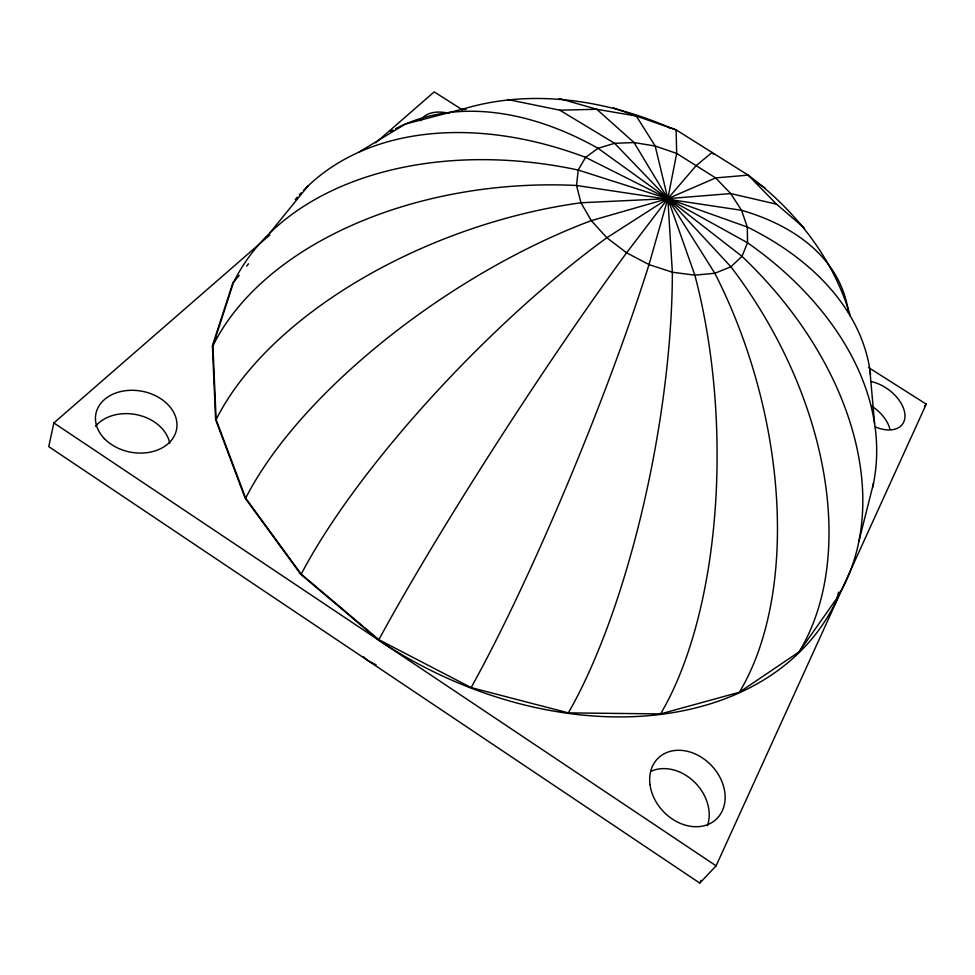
<?xml version="1.0" encoding="UTF-8"?>
<svg xmlns="http://www.w3.org/2000/svg" width="975" height="975" viewBox="0 0 975 975"><rect width="100%" height="100%" fill="white"/><g stroke="black" fill="none" stroke-linecap="round" stroke-linejoin="round"><path stroke-width="1.46" d="M576.554 185.494L741.536 210.295L747.313 227.041L747.533 242.763L741.987 256.34L730.897 266.797L714.833 273.268L694.858 275.169L672.36 272.22L649.009 264.591L626.596 252.793L606.864 237.754L591.289 220.642L580.966 202.776L576.554 185.494L578.199 170.028L585.585 157.377L598.041 148.31L614.579 143.301L634.055 142.557L655.188 146.031L676.687 153.428L715.626 177.925L730.714 193.574L741.536 210.295A339.129 185.104 -19.7 0 1 848.457 312.097M269.88 234.914L53.869 422.931L48.75 446.623L699.794 883.094L716.101 865.837L926.25 404.15L868.432 367.465M858.865 541.405L873.588 483.015M239.192 275.352L233.561 282.299L212.916 345.832L216.121 419.591L245.676 498.103L301.226 574.129L378.848 639.697L471.108 687.594L568.34 712.883L660.575 713.907L739.403 692.226L799.147 651.836L837.098 597.955L838.585 592.191M233.098 282.116L212.404 345.735L215.597 419.603L245.176 498.237L300.812 574.397L378.556 640.088A341.226 245.932 28.7 0 0 840.462 591.374M699.794 883.094L701.062 880.328M924.446 406.429L926.25 404.15M246.687 266.077L248.564 263.762M269.929 232.83L307.881 186.103M375.594 142.911L434.192 91.906L462.455 109.846M300.812 574.397L301.226 574.129A341.506 86.251 -45.8 0 1 606.864 237.742L667.826 198.656L715.626 177.925L748.154 175.122C795.503 210.283 833.82 259.07 850.383 316.192M358.849 152.185L405.271 124.093L460.785 109.541L466.038 109.419M461.48 109.517C529.559 88.493 602.83 99.34 667.485 126.653L676.126 129.882L748.154 175.122L776.514 204.165L804.009 227.736M507.695 99.511L559.772 110.175L596.81 109.285L636.334 116.049L676.126 129.882L676.687 153.428L667.826 198.656L649.009 264.591A342.006 37.745 -67.8 0 1 471.108 687.582M215.597 419.603L216.121 419.591A339.093 185.067 -19.7 0 1 580.978 202.763L667.826 198.656L730.714 193.574L776.514 204.165M559.211 98.499L596.81 109.285L634.055 142.557L667.826 198.656L714.833 273.268A338.825 192.453 74 0 1 739.391 692.213M613.397 107.847L636.334 116.049L655.188 146.031L667.826 198.656L694.858 275.169A340.165 150.54 88.4 0 1 660.575 713.895M747.313 227.041L667.826 198.656L578.199 170.028A337.009 233.464 16.2 0 0 233.586 282.311M376.07 664.852L368.05 660.684L363.419 656.76M559.772 110.175L614.579 143.301L667.826 198.656L730.897 266.797A337.618 221.106 56.8 0 1 799.134 651.824M667.485 126.653L670.044 128.261M756.161 182.349L765.18 188.017M53.869 422.931L716.101 865.837M713.724 154.367L712.067 152.453L696.126 165.665L667.826 198.656L626.596 252.793A342.079 25.228 -57 0 0 378.861 639.685M869.724 368.587L874.575 423.296M420.847 120.766A30.749 18.757 22.9 0 1 449.097 113.38M871.431 381.639A31.688 19.597 36.3 0 1 904.91 414.387A31.688 19.597 36.3 0 1 875.367 426.952M390.293 131.564A337.594 221.093 56.8 0 1 392.949 130.089M395.631 128.663A337.594 221.093 56.8 0 1 598.041 148.298L667.826 198.656L741.987 256.34A336.923 235.012 37 0 1 837.086 597.943M295.291 199.558A336.936 235.024 37 0 1 297.277 197.218M299.313 194.927A336.936 235.024 37 0 1 301.397 192.66M303.517 190.442A336.936 235.024 37 0 1 585.585 157.353L667.826 198.656L747.533 242.763A337.021 233.476 16.3 0 1 872.637 487.439M212.928 345.832A337.837 216.511 -3.1 0 1 576.566 185.482M245.688 498.091A340.421 140.766 -33.7 0 1 591.289 220.618L667.826 198.656L672.36 272.22A341.323 97.805 -79.1 0 1 568.34 712.871M747.325 227.029A337.862 216.548 -3.1 0 1 870.565 374.607M871.711 406.161A31.297 19.683 36.5 0 1 889.968 429.293M650.569 771.493A41.486 33.15 47.4 0 1 694.054 781.658A41.486 33.15 47.4 0 1 707.423 825.776M95.526 426.246A40.45 30.907 10.2 0 1 137.914 414.96A40.45 30.907 10.2 0 1 169.711 443.332M104.337 438.592A41.084 30.993 10.8 0 0 174.172 436.154A41.084 30.993 10.8 0 0 130.126 390.317A41.084 30.993 10.8 0 0 104.337 438.592M649.984 784.497A42.144 33.272 46.6 0 0 710.3 823.424A42.144 33.272 46.6 0 0 701.902 757.587A42.144 33.272 46.6 0 0 649.984 784.497"/></g></svg>
